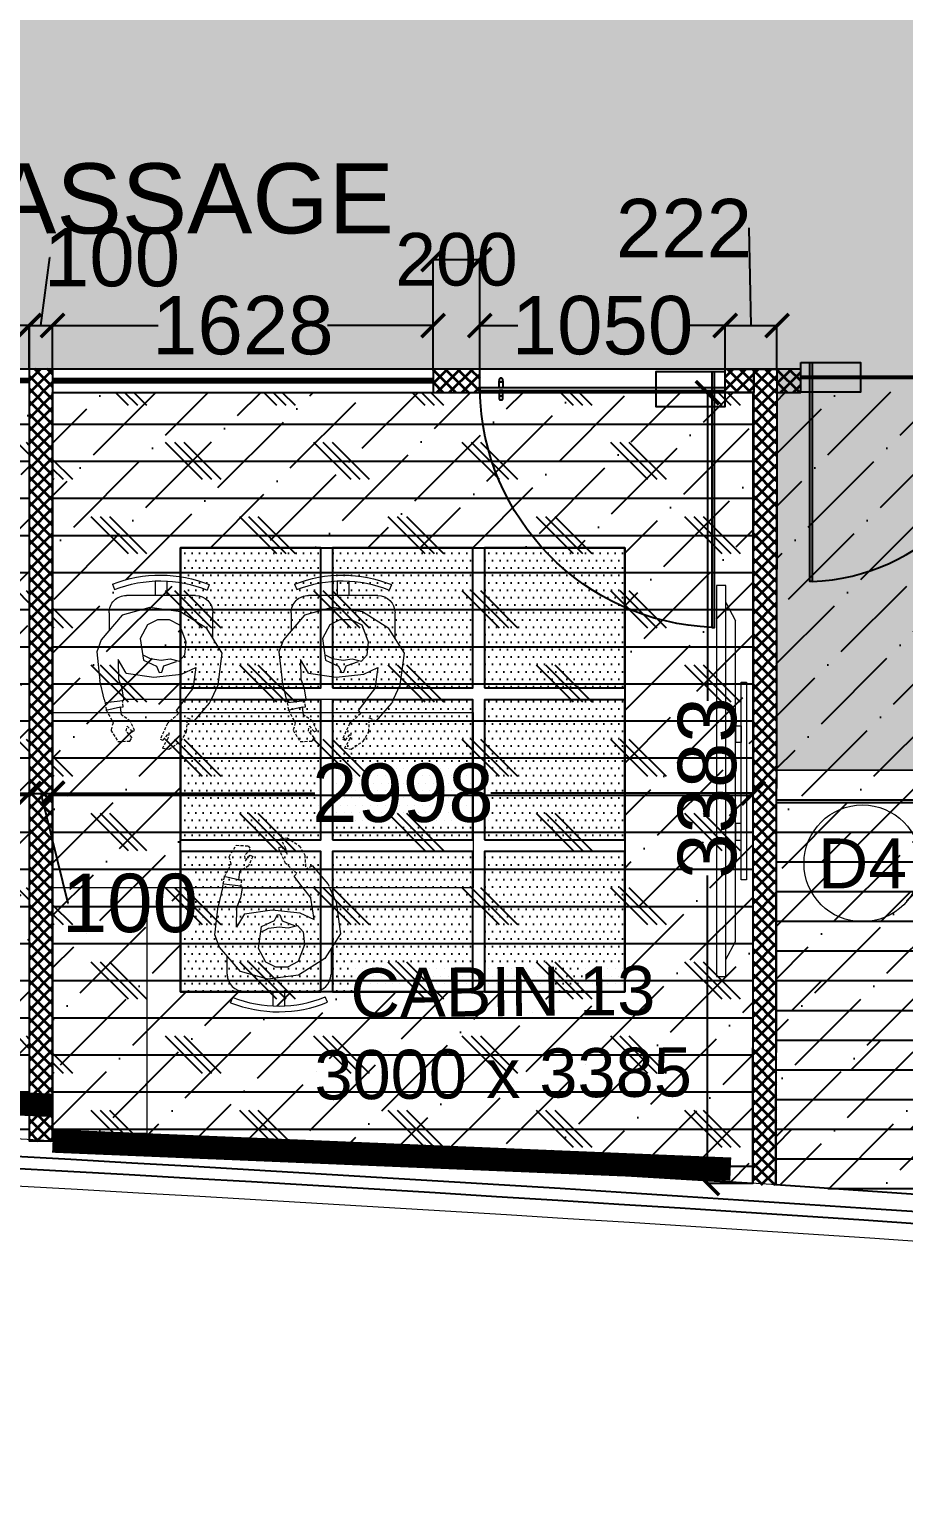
# Model space of a CAD drawing. Header units: millimetres. Extents: x 263321 to 4958806, y 33647 to 987811.
# Drawn here: x 2391553 to 2395294, y 454383 to 460652 of the extents above; entities that cross this region are included whole.
import ezdxf

# ---------------------------------------------------------------- set-up
doc = ezdxf.new("R2010")
doc.units = ezdxf.units.MM
doc.header["$PDMODE"] = 3
doc.linetypes.add('( Hidden )', pattern=[0.375, 0.25, -0.125])
for name, color, linetype, lineweight in [('A-DOOR-FULL', 40, 'Continuous', 18), ('A-FURN-HUMAN', 252, 'Continuous', 9), ('A-FURN-MODULAR', 6, 'Continuous', 18), ('A-FURN-MODULAR-CHAIR', 5, 'Continuous', 5), ('A-FURN-MODULAR-TABLETOP', 250, 'Continuous', 13), ('A-GLASS PARTITION', 5, 'Continuous', 18), ('A-GYPSUM PARTITION', 250, 'Continuous', 35), ('A-PLAN-THIN', 251, 'Continuous', 15), ('TOA- AV', 7, 'Continuous', 9)]:
    doc.layers.add(name, color=color, linetype=linetype, lineweight=lineweight)
for name, color, linetype in [('A-PLAN -GLASS FRAME', 4, 'Continuous'), ('CEILING TOA', 7, 'Continuous'), ('DOOR', 5, 'Continuous'), ('FIN WALL GRAPHIC', 10, 'Continuous'), ('FLOORING TOA', 7, 'Continuous'), ('PARTITION DIM.', 250, 'Continuous'), ('PARTITION GYPSUM', 250, 'Continuous'), ('TEXT', 250, 'Continuous')]:
    doc.layers.add(name, color=color, linetype=linetype)
doc.layers.add('DOOR INDICATION', color=7, linetype='Continuous', lineweight=0, true_color=0xd10069)
doc.styles.add('2MM', font='arial.ttf')
doc.styles.add('ARIAL', font='arial.ttf')
doc.styles.get("Standard").update_dxf_attribs({"font": 'arial.ttf'})
doc.styles.add('TEXT @ 150', font='arial.ttf', dxfattribs={"height": 225})
doc.dimstyles.new('DIM @ 150', dxfattribs={"dimtxt": 225, "dimasz": 100, "dimexe": 1, "dimexo": 0, "dimgap": 0.5, "dimtad": 0, "dimdec": 0, "dimzin": 0, "dimdsep": 46, "dimtxsty": 'TEXT @ 150', "dimblk": 'ARCHTICK', "dimcen": -2, "dimclrd": 8, "dimclre": 8, "dimclrt": 7, "dimadec": 0, "dimazin": 0, "dimtfac": 1, "dimtdec": 0, "dimtofl": 0, "dimtmove": 0, "dimatfit": 3, "dimldrblk": 'OPEN90', "dimfxl": 1, "dimtolj": 1, "dimtzin": 0, "dimlwd": -1, "dimlwe": -1, "dimarcsym": 0})
pattern_1 = [(45, (13069.08, -8478.74), (84.189901, 308.696304), [396.875, -79.375, 0, -79.375])]
pattern_2 = [(45, (13069.08, -8478.743), (-26.94076836, 26.94076836), []), (135, (13069.08, -8478.743), (-26.94076836, -26.94076836), [])]

# ---------------------------------------------------------------- blocks, each defined once
blk = doc.blocks.new('Human Figure')
at = {"layer": 'A-FURN-HUMAN', "lineweight": 5}
for p, q in [((4616.22, 5779.49), (4621.49, 5780.21, 0)), ((4616.22, 5779.49), (4621.49, 5780.21, 0)), ((4621.49, 5780.21, 0), (4626.18, 5778.89, 0)), ((4621.49, 5780.21, 0), (4626.18, 5778.89, 0)), ((4611.71, 5776.63, 0), (4616.22, 5779.49)), ((4611.71, 5776.63, 0), (4616.22, 5779.49)), ((4626.18, 5778.89, 0), (4629.77, 5774.69, 0)), ((4626.18, 5778.89, 0), (4629.77, 5774.69, 0)), ((4609.08, 5772.43, 0), (4611.71, 5776.63, 0)), ((4609.08, 5772.43, 0), (4611.71, 5776.63, 0)), ((4629.77, 5774.69, 0), (4630.56, 5772.63, 0)), ((4629.77, 5774.69, 0), (4630.56, 5772.63, 0)), ((4630.56, 5772.63, 0), (4630.01, 5767.72, 0)), ((4630.56, 5772.63, 0), (4630.01, 5767.72, 0)), ((4609.78, 5766.99, 0), (4609.08, 5772.43, 0)), ((4609.78, 5766.99, 0), (4609.08, 5772.43, 0)), ((4626.86, 5771.32, 0), (4626.81, 5767.94)), ((4626.86, 5771.32, 0), (4626.81, 5767.94)), ((4616.02, 5768.83), (4613.59, 5769.99, 0)), ((4613.59, 5769.99, 0), (4614.12, 5766.32, 0)), ((4616.02, 5768.83), (4613.59, 5769.99, 0)), ((4613.59, 5769.99, 0), (4614.12, 5766.32, 0)), ((4620.77, 5768.32, 0), (4616.02, 5768.83)), ((4620.77, 5768.32, 0), (4616.02, 5768.83)), ((4625.5, 5769.01, 0), (4620.77, 5768.32, 0)), ((4625.5, 5769.01, 0), (4620.77, 5768.32, 0)), ((4626.81, 5767.94), (4626.19, 5766.32, 0)), ((4626.81, 5767.94), (4626.19, 5766.32, 0)), ((4629.26, 5764.54), (4630.01, 5767.72, 0)), ((4629.26, 5764.54), (4630.01, 5767.72, 0)), ((4610.91, 5764.54), (4609.78, 5766.99, 0)), ((4610.91, 5764.54), (4609.78, 5766.99, 0)), ((4615.48, 5764.54), (4614.12, 5766.32, 0)), ((4615.48, 5764.54), (4614.12, 5766.32, 0)), ((4625.89, 5764.54), (4626.19, 5766.32, 0)), ((4625.89, 5764.54), (4626.19, 5766.32, 0)), ((4613.88, 5760.76, 0), (4611.23, 5763.85, 0)), ((4613.88, 5760.76, 0), (4611.23, 5763.85, 0)), ((4615.48, 5764.54), (4616.97, 5762.59)), ((4615.48, 5764.54), (4616.97, 5762.59)), ((4626.5, 5763.17, 0), (4626.01, 5763.22, 0)), ((4626.5, 5763.17, 0), (4626.01, 5763.22, 0)), ((4626.32, 5761.85, 0), (4626.5, 5763.17, 0)), ((4626.32, 5761.85, 0), (4626.5, 5763.17, 0))]:
    blk.add_line(p, q, dxfattribs=at)
at = {"layer": 'A-FURN-HUMAN', "linetype": '( Hidden )', "lineweight": 5, "ltscale": 2}
for p, q in [((4611.23, 5763.85, 0), (4610.91, 5764.54, 0)), ((4611.23, 5763.85, 0), (4610.91, 5764.54, 0)), ((4616.97, 5762.59), (4616.53, 5762.09)), ((4616.97, 5762.59), (4616.53, 5762.09)), ((4626.01, 5763.22, 0), (4626.14, 5764.36, 0)), ((4626.01, 5763.22, 0), (4626.14, 5764.36, 0)), ((4628.92, 5762.69, 0), (4627.75, 5760.5, 0)), ((4628.92, 5762.69, 0), (4627.75, 5760.5, 0)), ((4629.12, 5763.93, 0), (4628.92, 5762.69, 0)), ((4629.12, 5763.93, 0), (4628.92, 5762.69, 0)), ((4629.26, 5764.54, 0), (4629.12, 5763.93, 0)), ((4629.26, 5764.54, 0), (4629.12, 5763.93, 0)), ((4615.02, 5761.34, 0), (4613.88, 5760.76, 0)), ((4615.02, 5761.34, 0), (4613.88, 5760.76, 0)), ((4615.16, 5758.98, 0), (4615.02, 5761.34, 0)), ((4615.16, 5758.98, 0), (4615.02, 5761.34, 0)), ((4616.53, 5762.09), (4618.44, 5760.37, 0)), ((4616.53, 5762.09), (4618.44, 5760.37, 0)), ((4618.44, 5760.37, 0), (4619.69, 5757.7, 0)), ((4618.44, 5760.37, 0), (4619.69, 5757.7, 0)), ((4624.06, 5759.18, 0), (4624.81, 5760.79, 0)), ((4624.06, 5759.18, 0), (4624.81, 5760.79, 0)), ((4624.81, 5760.79, 0), (4626.32, 5761.85, 0)), ((4624.81, 5760.79, 0), (4626.32, 5761.85, 0)), ((4627.75, 5760.5, 0), (4628.12, 5759.23, 0)), ((4627.75, 5760.5, 0), (4628.12, 5759.23, 0)), ((4616.12, 5757.36), (4615.16, 5758.98, 0)), ((4616.12, 5757.36), (4615.16, 5758.98, 0)), ((4619.17, 5757.51, 0), (4618.16, 5758.8, 0)), ((4618.16, 5758.8, 0), (4618.39, 5757.81, 0)), ((4619.17, 5757.51, 0), (4618.16, 5758.8, 0)), ((4618.16, 5758.8, 0), (4618.39, 5757.81, 0)), ((4618.39, 5757.81, 0), (4619.31, 5756.18, 0)), ((4618.39, 5757.81, 0), (4619.31, 5756.18, 0)), ((4619.69, 5757.7, 0), (4619.17, 5757.51, 0)), ((4619.69, 5757.7, 0), (4619.17, 5757.51, 0)), ((4624.51, 5758.96, 0), (4624.06, 5759.18, 0)), ((4624.51, 5758.96, 0), (4624.06, 5759.18, 0)), ((4624.5, 5757.93, 0), (4625.51, 5759.11, 0)), ((4624.5, 5757.93, 0), (4625.51, 5759.11, 0)), ((4624.87, 5757.37, 0), (4624.5, 5757.93, 0)), ((4624.87, 5757.37, 0), (4624.5, 5757.93, 0)), ((4625.32, 5759.95, 0), (4624.51, 5758.96, 0)), ((4625.32, 5759.95, 0), (4624.51, 5758.96, 0)), ((4625.51, 5759.11, 0), (4625.32, 5759.95, 0)), ((4625.51, 5759.11, 0), (4625.32, 5759.95, 0)), ((4628.12, 5759.23, 0), (4626.89, 5757.28, 0)), ((4628.12, 5759.23, 0), (4626.89, 5757.28, 0)), ((4618.19, 5756, 0), (4616.12, 5757.36)), ((4618.19, 5756, 0), (4616.12, 5757.36)), ((4619.31, 5756.18, 0), (4618.19, 5756, 0)), ((4619.31, 5756.18, 0), (4618.19, 5756, 0)), ((4626.89, 5757.28, 0), (4624.87, 5757.37, 0)), ((4626.89, 5757.28, 0), (4624.87, 5757.37, 0))]:
    blk.add_line(p, q, dxfattribs=at)
at = {"layer": 'A-FURN-HUMAN', "linetype": '( Hidden )', "lineweight": 5, "ltscale": 3}
for p, q in [((4625.9, 5764.39, 0), (4625.89, 5764.57, 0)), ((4625.9, 5764.39, 0), (4625.89, 5764.57, 0)), ((4626.14, 5764.36, 0), (4625.9, 5764.39, 0)), ((4626.14, 5764.36, 0), (4625.9, 5764.39, 0))]:
    blk.add_line(p, q, dxfattribs=at)
at = {"layer": 'A-FURN-HUMAN', "lineweight": 5, "elevation": 0}
for points in [[(4622.54, 5772.08), (4621.4, 5771.49), (4619.55, 5771.23), (4618.01, 5771.43), (4616.44, 5771.03), (4615.47, 5772.11), (4615.23, 5774.3), (4616.32, 5777.18), (4618.11, 5778.11), (4620.14, 5778.11), (4621.85, 5777.26), (4623.09, 5774.92), (4622.55, 5771.19), (4620.35, 5770.17), (4619.86, 5769.12), (4619.43, 5769.17), (4619.04, 5770.23), (4616.9, 5771)], [(4622.54, 5772.08), (4621.4, 5771.49), (4619.55, 5771.23), (4618.01, 5771.43), (4616.44, 5771.03), (4615.47, 5772.11), (4615.23, 5774.3), (4616.32, 5777.18), (4618.11, 5778.11), (4620.14, 5778.11), (4621.85, 5777.26), (4623.09, 5774.92), (4622.55, 5771.19), (4620.35, 5770.17), (4619.86, 5769.12), (4619.43, 5769.17), (4619.04, 5770.23), (4616.9, 5771)], [(4625.5, 5769.01), (4626.86, 5771.32)], [(4625.5, 5769.01), (4626.86, 5771.32)], [(4626.09, 5764.27), (4629.04, 5763.91)], [(4626.09, 5764.27), (4629.04, 5763.91)], [(4626.5, 5763.17), (4629.02, 5762.63)], [(4626.5, 5763.17), (4629.02, 5762.63)]]:
    blk.add_lwpolyline(points, dxfattribs=at)
at = {"layer": 'A-FURN-MODULAR-CHAIR', "color": 18, "lineweight": 15, "true_color": 0x000000}
for p, q in [((4613.64, 5782.3, 0), (4625.48, 5782.3, 0)), ((4610.68, 5774.98, 0), (4610.68, 5779.34, 0)), ((4628.44, 5779.34, 0), (4628.44, 5776.24, 0))]:
    blk.add_line(p, q, dxfattribs=at)
at = {"layer": 'A-FURN-MODULAR-CHAIR', "lineweight": 15}
for p, q in [((4613.64, 5782.3, 0), (4625.48, 5782.3, 0)), ((4610.68, 5774.98, 0), (4610.68, 5779.34, 0)), ((4628.44, 5779.34, 0), (4628.44, 5776.24, 0))]:
    blk.add_line(p, q, dxfattribs=at)
at = {"layer": 'A-FURN-MODULAR-CHAIR', "color": 18, "lineweight": 15, "true_color": 0x000000, "elevation": 0}
for points in [[(4611.29, 5784.13), (4611.67, 5783.22)], [(4618.58, 5784.79), (4618.58, 5782.3)], [(4620.56, 5784.79), (4620.56, 5782.3)], [(4627.86, 5784.22), (4627.49, 5783.3)]]:
    blk.add_lwpolyline(points, dxfattribs=at)
at = {"layer": 'A-FURN-MODULAR-CHAIR', "lineweight": 15, "elevation": 0}
for points in [[(4611.29, 5784.13), (4611.67, 5783.22)], [(4618.58, 5784.79), (4618.58, 5782.3)], [(4620.56, 5784.79), (4620.56, 5782.3)], [(4627.86, 5784.22), (4627.49, 5783.3)]]:
    blk.add_lwpolyline(points, dxfattribs=at)
at = {"layer": 'A-FURN-MODULAR-CHAIR', "color": 18, "lineweight": 15, "true_color": 0x000000, "elevation": 0}
blk.add_lwpolyline([(4625.89, 5764.57, -0.034638), (4625.48, 5764.54), (4615.48, 5764.54)], format="xyb", dxfattribs=at)
at = {"layer": 'A-FURN-MODULAR-CHAIR', "lineweight": 15, "elevation": 0}
blk.add_lwpolyline([(4625.89, 5764.57, -0.034638), (4625.48, 5764.54), (4615.48, 5764.54)], format="xyb", dxfattribs=at)
at = {"layer": 'A-FURN-MODULAR-CHAIR', "color": 18, "lineweight": 15, "true_color": 0x000000}
for centre, radius, start, end in [((4619.68, 5763.49, 0), 22.29, 68.458, 112.0994), ((4619.68, 5763.49, 0), 21.3, 68.4839, 112.0994), ((4613.64, 5779.34, 0), 2.96, 90.0001, 180.0001), ((4625.48, 5779.34, 0), 2.96, 0.0001, 90.0001)]:
    blk.add_arc(centre, radius, start, end, dxfattribs=at)
at = {"layer": 'A-FURN-MODULAR-CHAIR', "lineweight": 15}
for centre, radius, start, end in [((4619.68, 5763.49, 0), 22.29, 68.458, 112.0994), ((4619.68, 5763.49, 0), 21.3, 68.4839, 112.0994), ((4613.64, 5779.34, 0), 2.96, 90.0001, 180.0001), ((4625.48, 5779.34, 0), 2.96, 0.0001, 90.0001)]:
    blk.add_arc(centre, radius, start, end, dxfattribs=at)
blk = doc.blocks.new('ychgc')
at = {"layer": 'A-FURN-MODULAR-TABLETOP', "lineweight": 20}
blk.add_lwpolyline([(549950.7, 23375.4), (549950.7, 25175.4), (549200.7, 25175.4), (549200.7, 23375.4)], close=True, dxfattribs=at)
at = {"layer": 'A-FURN-MODULAR-TABLETOP', "color": 161, "linetype": 'ByBlock', "yscale": 25.00000000000001}
for p, xscale, zscale, rotation in [((693272.4, -90759, 0), 25.00000000000001, 25.00000000000001, 90.00728931026863), ((405822.5, -91264.6, 0), -25.00000000000001, 25, 269.9927106897313), ((693272.4, -91538.4, 0), 25.00000000000001, 25.00000000000001, 90.00728931026863)]:
    blk.add_blockref('Human Figure', p, dxfattribs=dict(at, xscale=xscale, zscale=zscale, rotation=rotation))
blk = doc.blocks.new('_ArchTick')
at = {"color": 0, "linetype": 'ByBlock', "const_width": 0.15}
blk.add_lwpolyline([(-0.5, -0.5), (0.5, 0.5)], dxfattribs=at)
blk = doc.blocks.new('*D439')
at = {"layer": 'Defpoints', "color": 0, "transparency": 16777216}
for p in [(2388753.5, 457344.9), (2391552.3, 457389.9, 0), (2391552.3, 457383.1)]:
    blk.add_point(p, dxfattribs=at)
at = {"layer": 'PARTITION DIM.', "color": 8, "transparency": 16777216}
for p, q in [((2388753.5, 457344.9), (2388753.5, 457384.1)), ((2388753.5, 457383.1), (2389776.7, 457383.1)), ((2391552.3, 457383.1), (2390529.1, 457383.1)), ((2391552.3, 457389.9), (2391552.3, 457382.1))]:
    blk.add_line(p, q, dxfattribs=at)
at = {"layer": 'PARTITION DIM.', "color": 8, "transparency": 16777216, "xscale": 100, "yscale": 100, "zscale": 100, "rotation": 180}
blk.add_blockref('_ArchTick', (2388753.5, 457383.1), dxfattribs=at)
at = {"layer": 'PARTITION DIM.', "color": 8, "transparency": 16777216, "xscale": 100, "yscale": 100, "zscale": 100}
blk.add_blockref('_ArchTick', (2391552.3, 457383.1), dxfattribs=at)
at = {"layer": 'PARTITION DIM.', "color": 7, "transparency": 16777216, "insert": (2390152.9, 457383.1), "char_height": 250, "attachment_point": 5}
blk.add_mtext('\\A1;2799', dxfattribs=at)
blk = doc.blocks.new('_Open90')
at = {"color": 0, "linetype": 'ByBlock'}
for p, q in [((0, 0), (-1, 0)), ((-0.5, 0.5), (0, 0)), ((0, 0), (-0.5, -0.5))]:
    blk.add_line(p, q, dxfattribs=at)
blk = doc.blocks.new('*D440')
at = {"layer": 'Defpoints', "color": 0, "transparency": 16777216}
for p in [(2391552.3, 457389.9, 0), (2391652.3, 457383.1), (2391652.3, 457342.8)]:
    blk.add_point(p, dxfattribs=at)
at = {"layer": 'PARTITION DIM.', "color": 8, "transparency": 16777216}
for p, q in [((2391552.3, 457389.9), (2391552.3, 457382.1)), ((2391552.3, 457383.1), (2391652.3, 457383.1)), ((2391602.3, 457383.1), (2391717.7, 456913)), ((2391652.3, 457342.8), (2391652.3, 457384.1)), ((2391717.7, 456913), (2391718.7, 456913))]:
    blk.add_line(p, q, dxfattribs=at)
at = {"layer": 'PARTITION DIM.', "color": 8, "transparency": 16777216, "xscale": 100, "yscale": 100, "zscale": 100, "rotation": 180}
blk.add_blockref('_ArchTick', (2391552.3, 457383.1), dxfattribs=at)
at = {"layer": 'PARTITION DIM.', "color": 8, "transparency": 16777216, "xscale": 100, "yscale": 100, "zscale": 100}
blk.add_blockref('_ArchTick', (2391652.3, 457383.1), dxfattribs=at)
at = {"layer": 'PARTITION DIM.', "color": 7, "transparency": 16777216, "insert": (2391983.2, 456913), "char_height": 250, "attachment_point": 5}
blk.add_mtext('\\A1;100', dxfattribs=at)
blk = doc.blocks.new('*D441')
at = {"layer": 'Defpoints', "color": 0, "transparency": 16777216}
for p in [(2391652.3, 457342.8), (2394650.1, 457384.4), (2394650.1, 457377.8)]:
    blk.add_point(p, dxfattribs=at)
at = {"layer": 'PARTITION DIM.', "color": 8, "transparency": 16777216}
for p, q in [((2391652.3, 457342.8), (2391652.3, 457385.4)), ((2391652.3, 457384.4), (2392775, 457384.4)), ((2394650.1, 457384.4), (2393527.4, 457384.4)), ((2394650.1, 457377.8), (2394650.1, 457385.4))]:
    blk.add_line(p, q, dxfattribs=at)
at = {"layer": 'PARTITION DIM.', "color": 8, "transparency": 16777216, "xscale": 100, "yscale": 100, "zscale": 100, "rotation": 180}
blk.add_blockref('_ArchTick', (2391652.3, 457384.4), dxfattribs=at)
at = {"layer": 'PARTITION DIM.', "color": 8, "transparency": 16777216, "xscale": 100, "yscale": 100, "zscale": 100}
blk.add_blockref('_ArchTick', (2394650.1, 457384.4), dxfattribs=at)
at = {"layer": 'PARTITION DIM.', "color": 7, "transparency": 16777216, "insert": (2393151.2, 457384.4), "char_height": 250, "attachment_point": 5}
blk.add_mtext('\\A1;2998', dxfattribs=at)
blk = doc.blocks.new('*D450')
at = {"layer": 'Defpoints', "color": 0, "transparency": 16777216}
for p in [(2394652.3, 459097.4), (2394454.1, 455714.9), (2394648, 455714.9)]:
    blk.add_point(p, dxfattribs=at)
at = {"layer": 'PARTITION DIM.', "color": 8, "transparency": 16777216}
for p, q in [((2394652.3, 459097.4), (2394453.1, 459097.4)), ((2394454.1, 459097.4), (2394454.1, 457779.9)), ((2394454.1, 455714.9), (2394454.1, 457032.4)), ((2394648, 455714.9), (2394453.1, 455714.9))]:
    blk.add_line(p, q, dxfattribs=at)
at = {"layer": 'PARTITION DIM.', "color": 8, "transparency": 16777216, "xscale": 100, "yscale": 100, "zscale": 100}
for p, rotation in [((2394454.1, 459097.4), 90), ((2394454.1, 455714.9), 270)]:
    blk.add_blockref('_ArchTick', p, dxfattribs=dict(at, rotation=rotation))
at = {"layer": 'PARTITION DIM.', "color": 7, "transparency": 16777216, "insert": (2394454.1, 457406.1), "char_height": 250, "attachment_point": 5, "rotation": 90}
blk.add_mtext('\\A1;3383', dxfattribs=at)
blk = doc.blocks.new('*D457')
at = {"layer": 'Defpoints', "color": 0, "transparency": 16777216}
for p in [(2391553.3, 459384.7), (2390102.2, 459200.3, 0.1), (2391553.3, 459199.7)]:
    blk.add_point(p, dxfattribs=at)
at = {"layer": 'PARTITION DIM.', "color": 8, "transparency": 16777216}
for p, q in [((2390102.2, 459200.3), (2390102.2, 459385.7)), ((2390102.2, 459384.7), (2390489.8, 459384.7)), ((2391553.3, 459384.7), (2391165.6, 459384.7)), ((2391553.3, 459199.7), (2391553.3, 459385.7))]:
    blk.add_line(p, q, dxfattribs=at)
at = {"layer": 'PARTITION DIM.', "color": 8, "transparency": 16777216, "xscale": 100, "yscale": 100, "zscale": 100, "rotation": 180}
blk.add_blockref('_ArchTick', (2390102.2, 459384.7), dxfattribs=at)
at = {"layer": 'PARTITION DIM.', "color": 8, "transparency": 16777216, "xscale": 100, "yscale": 100, "zscale": 100}
blk.add_blockref('_ArchTick', (2391553.3, 459384.7), dxfattribs=at)
at = {"layer": 'PARTITION DIM.', "color": 7, "transparency": 16777216, "insert": (2390827.7, 459384.7), "char_height": 250, "attachment_point": 5}
blk.add_mtext('\\A1;1451', dxfattribs=at)
blk = doc.blocks.new('*D458')
at = {"layer": 'Defpoints', "color": 0, "transparency": 16777216}
for p in [(2391652.3, 459384.7), (2391552.3, 459199.7), (2391652.3, 459198.8)]:
    blk.add_point(p, dxfattribs=at)
at = {"layer": 'PARTITION DIM.', "color": 8, "transparency": 16777216}
for p, q in [((2391602.3, 459384.7), (2391641.1, 459675.7)), ((2391641.1, 459675.7), (2391642.1, 459675.7)), ((2391552.3, 459199.7), (2391552.3, 459385.7)), ((2391552.3, 459384.7), (2391652.3, 459384.7)), ((2391652.3, 459198.8), (2391652.3, 459385.7))]:
    blk.add_line(p, q, dxfattribs=at)
at = {"layer": 'PARTITION DIM.', "color": 8, "transparency": 16777216, "xscale": 100, "yscale": 100, "zscale": 100, "rotation": 180}
blk.add_blockref('_ArchTick', (2391552.3, 459384.7), dxfattribs=at)
at = {"layer": 'PARTITION DIM.', "color": 8, "transparency": 16777216, "xscale": 100, "yscale": 100, "zscale": 100}
blk.add_blockref('_ArchTick', (2391652.3, 459384.7), dxfattribs=at)
at = {"layer": 'PARTITION DIM.', "color": 7, "transparency": 16777216, "insert": (2391906.6, 459675.7), "char_height": 250, "attachment_point": 5}
blk.add_mtext('\\A1;100', dxfattribs=at)
blk = doc.blocks.new('*D459')
at = {"layer": 'Defpoints', "color": 0, "transparency": 16777216}
for p in [(2393280.3, 459384.7), (2391652.3, 459198.8), (2393280.3, 459198.7)]:
    blk.add_point(p, dxfattribs=at)
at = {"layer": 'PARTITION DIM.', "color": 8, "transparency": 16777216}
for p, q in [((2391652.3, 459198.8), (2391652.3, 459385.7)), ((2391652.3, 459384.7), (2392104, 459384.7)), ((2393280.3, 459384.7), (2392828.6, 459384.7)), ((2393280.3, 459198.7), (2393280.3, 459385.7))]:
    blk.add_line(p, q, dxfattribs=at)
at = {"layer": 'PARTITION DIM.', "color": 8, "transparency": 16777216, "xscale": 100, "yscale": 100, "zscale": 100, "rotation": 180}
blk.add_blockref('_ArchTick', (2391652.3, 459384.7), dxfattribs=at)
at = {"layer": 'PARTITION DIM.', "color": 8, "transparency": 16777216, "xscale": 100, "yscale": 100, "zscale": 100}
blk.add_blockref('_ArchTick', (2393280.3, 459384.7), dxfattribs=at)
at = {"layer": 'PARTITION DIM.', "color": 7, "transparency": 16777216, "insert": (2392466.3, 459384.7), "char_height": 250, "attachment_point": 5}
blk.add_mtext('\\A1;1628', dxfattribs=at)
blk = doc.blocks.new('*D460')
at = {"layer": 'Defpoints', "color": 0, "transparency": 16777216}
for p in [(2394530.3, 459384.7), (2393480.3, 459198.7), (2394530.3, 459198.7)]:
    blk.add_point(p, dxfattribs=at)
at = {"layer": 'PARTITION DIM.', "color": 8, "transparency": 16777216}
for p, q in [((2393480.3, 459198.7), (2393480.3, 459385.7)), ((2393480.3, 459384.7), (2393643.7, 459384.7)), ((2394530.3, 459384.7), (2394366.9, 459384.7)), ((2394530.3, 459198.7), (2394530.3, 459385.7))]:
    blk.add_line(p, q, dxfattribs=at)
at = {"layer": 'PARTITION DIM.', "color": 8, "transparency": 16777216, "xscale": 100, "yscale": 100, "zscale": 100, "rotation": 180}
blk.add_blockref('_ArchTick', (2393480.3, 459384.7), dxfattribs=at)
at = {"layer": 'PARTITION DIM.', "color": 8, "transparency": 16777216, "xscale": 100, "yscale": 100, "zscale": 100}
blk.add_blockref('_ArchTick', (2394530.3, 459384.7), dxfattribs=at)
at = {"layer": 'PARTITION DIM.', "color": 7, "transparency": 16777216, "insert": (2394005.3, 459384.7), "char_height": 250, "attachment_point": 5}
blk.add_mtext('\\A1;1050', dxfattribs=at)
blk = doc.blocks.new('*D461')
at = {"layer": 'Defpoints', "color": 0, "transparency": 16777216}
for p in [(2394751.8, 459384.7), (2394530.3, 459198.7), (2394751.8, 459196.8)]:
    blk.add_point(p, dxfattribs=at)
at = {"layer": 'PARTITION DIM.', "color": 8, "transparency": 16777216}
for p, q in [((2394632.5, 459801.6), (2394631.5, 459801.6)), ((2394641, 459384.7), (2394632.5, 459801.6)), ((2394530.3, 459198.7), (2394530.3, 459385.7)), ((2394530.3, 459384.7), (2394751.8, 459384.7)), ((2394751.8, 459196.8), (2394751.8, 459385.7))]:
    blk.add_line(p, q, dxfattribs=at)
at = {"layer": 'PARTITION DIM.', "color": 8, "transparency": 16777216, "xscale": 100, "yscale": 100, "zscale": 100, "rotation": 180}
blk.add_blockref('_ArchTick', (2394530.3, 459384.7), dxfattribs=at)
at = {"layer": 'PARTITION DIM.', "color": 8, "transparency": 16777216, "xscale": 100, "yscale": 100, "zscale": 100}
blk.add_blockref('_ArchTick', (2394751.8, 459384.7), dxfattribs=at)
at = {"layer": 'PARTITION DIM.', "color": 7, "transparency": 16777216, "insert": (2394353.9, 459801.6), "char_height": 250, "attachment_point": 5}
blk.add_mtext('\\A1;222', dxfattribs=at)
blk = doc.blocks.new('door-3f-01')
at = {"layer": 'A-GLASS PARTITION', "color": 5}
blk.add_line((-36, 0), (-36, 4), dxfattribs=at)
at = {"layer": 'DOOR', "elevation": 0}
blk.add_lwpolyline([(-1.95, 37.5), (-1.55, 37.5), (-1.55, 0), (-1.95, 0)], close=True, dxfattribs=at)
at = {"layer": 'DOOR', "color": 252, "true_color": 0x939598}
blk.add_lwpolyline([(0, 0), (-10.2, 0), (-10.2, 5.08), (0, 5.08), (0, 0)], dxfattribs=at)
at = {"layer": 'DOOR'}
blk.add_lwpolyline([(-36, 2.34), (-36, 2.74), (0, 2.74), (0, 2.34)], close=True, dxfattribs=at)
for points in [[(-32.64, 3.74), (-32.64, 2.74), (-33.14, 2.74), (-33.14, 3.74)], [(-32.64, 1.34), (-32.64, 2.34), (-33.14, 2.34), (-33.14, 1.34)]]:
    blk.add_lwpolyline(points, dxfattribs=at)
for centre in [(-32.89, 3.86), (-32.89, 1.22)]:
    blk.add_circle(centre, 0.278, dxfattribs=at)
at = {"layer": 'DOOR', "color": 252, "true_color": 0x939598}
blk.add_arc((-0.52, 2.04, 0), 35.48, 92.2973, 178.8766, dxfattribs=at)
blk = doc.blocks.new('D1 DOOR')
at = {"layer": 'DOOR INDICATION'}
blk.add_circle((0, 0), 293.3, dxfattribs=at)
at = {"layer": 'DOOR INDICATION', "insert": (0, 0, 0), "char_height": 250, "width": 432.923, "attachment_point": 5, "style": '2MM'}
blk.add_mtext('D4', dxfattribs=at)
blk = doc.blocks.new('*D725')
at = {"layer": 'Defpoints', "color": 0, "transparency": 16777216}
for p in [(2393480.3, 459666.8), (2393280.3, 459198.7), (2393480.3, 459187.1, 0)]:
    blk.add_point(p, dxfattribs=at)
at = {"layer": 'PARTITION DIM.', "color": 8, "transparency": 16777216}
for p, q in [((2393280.3, 459198.7), (2393280.3, 459667.8)), ((2393280.3, 459666.8), (2393480.3, 459666.8)), ((2393480.3, 459187.1), (2393480.3, 459667.8))]:
    blk.add_line(p, q, dxfattribs=at)
at = {"layer": 'PARTITION DIM.', "color": 8, "transparency": 16777216, "xscale": 100, "yscale": 100, "zscale": 100, "rotation": 180}
blk.add_blockref('_ArchTick', (2393280.3, 459666.8), dxfattribs=at)
at = {"layer": 'PARTITION DIM.', "color": 8, "transparency": 16777216, "xscale": 100, "yscale": 100, "zscale": 100}
blk.add_blockref('_ArchTick', (2393480.3, 459666.8), dxfattribs=at)
at = {"layer": 'PARTITION DIM.', "color": 7, "transparency": 16777216, "insert": (2393380.3, 459666.8), "char_height": 225, "attachment_point": 5, "style": 'TEXT @ 150'}
blk.add_mtext('\\A1;200', dxfattribs=at)
blk = doc.blocks.new('A$C60412B90')
at = {"layer": 'TOA- AV', "color": 30, "true_color": 0xf8991e}
blk.add_line((256.5, 111), (986.5, 111), dxfattribs=at)
at = {"layer": 'TOA- AV', "color": 6}
for p, q in [((-100, 55.5), (1343, 55.5)), ((-37.2, 55.5), (29.9, 91)), ((1280.2, 55.5), (1213.1, 91))]:
    blk.add_line(p, q, dxfattribs=at)
at = {"layer": 'TOA- AV', "color": 30, "true_color": 0xf8991e}
for points in [[(986.5, 111), (986.5, 131), (256.5, 131), (256.5, 111)], [(403.4, 91), (464.2, 91)], [(825.1, 91), (764.2, 91)]]:
    blk.add_lwpolyline(points, dxfattribs=at)
for points in [[(403.4, 111), (464.2, 111), (464.2, 91), (403.4, 91)], [(825.1, 111), (764.2, 111), (764.2, 91), (825.1, 91)]]:
    blk.add_lwpolyline(points, close=True, dxfattribs=at)
at = {"layer": 'TOA- AV', "color": 6}
for points in [[(1343, 55.5), (1343, 20), (-100, 20), (-100, 55.5)], [(29.9, 91), (1213.1, 91)]]:
    blk.add_lwpolyline(points, dxfattribs=at)

msp = doc.modelspace()

# ---------------------------------------------------------------- hatches: boundary and pattern name
at = {"layer": 'A-GYPSUM PARTITION', "true_color": 0x636466}
h = msp.add_hatch(dxfattribs=at)
h.set_pattern_fill('ANSI37', color=251, scale=12)
h.set_pattern_definition(pattern_2)
h.paths.add_polyline_path([(2391553.3, 459199.7), (2391652.3, 459199.7), (2391652.3, 455896.1), (2391553.3, 455896.1)])
h = msp.add_hatch(dxfattribs=at)
h.set_pattern_fill('ANSI37', color=251, scale=12)
h.set_pattern_definition([(45, (61047.502, -7663.255), (-26.94076836, 26.94076836), []), (135, (61047.502, -7663.255), (-26.94076836, -26.94076836), [])])
h.paths.add_polyline_path([(2393480.3, 459198.7), (2393280.3, 459198.7), (2393280.3, 459098.7), (2393480.3, 459098.7)])
h = msp.add_hatch(dxfattribs=at)
h.set_pattern_fill('ANSI37', color=251, scale=12)
h.set_pattern_definition(pattern_2)
h.paths.add_polyline_path([(2394530.3, 459198.8), (2394652.3, 459198.8), (2394652.3, 459098.8), (2394530.3, 459098.8)])
h.paths.add_polyline_path([(2394652.3, 459198.7), (2394749.7, 459198.7), (2394749.7, 455708.4), (2394652.3, 455708.4)])
h = msp.add_hatch(dxfattribs=at)
h.set_pattern_fill('ANSI37', color=251, scale=12)
h.set_pattern_definition([(45, (62519.04, -7663.255), (-26.94076836, 26.94076836), []), (135, (62519.04, -7663.255), (-26.94076836, -26.94076836), [])])
h.paths.add_polyline_path([(2394853.6, 459198.7), (2394751.8, 459198.7), (2394751.8, 459098.7), (2394853.6, 459098.7)])
at = {"layer": 'CEILING TOA', "true_color": 0x939598}
h = msp.add_hatch(dxfattribs=at)
h.set_pattern_fill('ANSI36', color=252, scale=50)
h.set_pattern_definition(pattern_1)
h.paths.add_polyline_path([(2385751.7, 459100.3), (2388653.5, 459100.3), (2388653.5, 456048.8), (2385751.6, 456169.2)])
h.paths.add_polyline_path([(2386252.6, 458575.6), (2388152.6, 458575.6), (2388152.6, 456675.6), (2386252.5, 456675.6)], flags=16)
h.paths.add_polyline_path([(2389203.5, 456675.3), (2391102.3, 456675.3), (2391102.3, 458575.3), (2389203.5, 458575.3)], flags=16)
h.paths.add_polyline_path([(2388753.5, 456048.8), (2391552.3, 455901.6), (2391552.3, 459099.7), (2388753.5, 459099.7)])
h.paths.add_polyline_path([(2392200.2, 458434.2), (2394100.2, 458434.2), (2394100.2, 456534.2), (2392200.2, 456534.2)], flags=16)
h.paths.add_polyline_path([(2391652.3, 459098.8), (2394648, 459098.8), (2394648, 455714.9), (2391652.3, 455896.1)])
h = msp.add_hatch(dxfattribs=at)
h.set_pattern_fill('ANSI36', color=252, scale=50)
h.set_pattern_definition(pattern_1)
h.paths.add_polyline_path([(2394747.5, 455708.4), (2396741.3, 455578.5), (2396751.6, 457383.1), (2395749.6, 457383.1), (2395751.6, 459106.1), (2394749.7, 459096.3)])
h = msp.add_hatch(dxfattribs=at)
h.set_pattern_fill('DOTS', color=252, scale=20)
h.set_pattern_definition([(0, (9523.006, 69823.42), (15.875, 31.75), [0, -31.75])])
h.paths.add_polyline_path([(2393500.2, 456534.2), (2394100.2, 456534.2), (2394100.2, 457134.2), (2393500.2, 457134.2)])
h.paths.add_polyline_path([(2393500.2, 457184.2), (2394100.2, 457184.2), (2394100.2, 457784.2), (2393500.2, 457784.2)])
h.paths.add_polyline_path([(2393500.2, 457834.2), (2394100.2, 457834.2), (2394100.2, 458434.2), (2393500.2, 458434.2)])
h.paths.add_polyline_path([(2392200.2, 456534.2), (2392800.2, 456534.2), (2392800.2, 457134.2), (2392200.2, 457134.2)])
h.paths.add_polyline_path([(2392850.2, 456534.2), (2393450.2, 456534.2), (2393450.2, 457134.2), (2392850.2, 457134.2)])
h.paths.add_polyline_path([(2392200.2, 457184.2), (2392800.2, 457184.2), (2392800.2, 457784.2), (2392200.2, 457784.2)])
h.paths.add_polyline_path([(2392850.2, 457184.2), (2393450.2, 457184.2), (2393450.2, 457784.2), (2392850.2, 457784.2)])
h.paths.add_polyline_path([(2392200.2, 457834.2), (2392800.2, 457834.2), (2392800.2, 458434.2), (2392200.2, 458434.2)])
h.paths.add_polyline_path([(2392850.2, 457834.2), (2393450.2, 457834.2), (2393450.2, 458434.2), (2392850.2, 458434.2)])
at = {"layer": 'FLOORING TOA', "true_color": 0xc7c8ca}
h = msp.add_hatch(dxfattribs=at)
h.set_pattern_fill('EARTH', color=9, scale=120)
edge = h.paths.add_edge_path()
edge.add_line((2399150.3, 470683.1), (2406751.6, 470683.1))
edge.add_line((2406751.6, 470683.1), (2406751.6, 489283.1))
edge.add_line((2406751.6, 489283.1), (2406777, 491421.9))
edge.add_line((2406777, 491421.9), (2410711.6, 491383.1))
edge.add_line((2410711.6, 491383.1), (2410711.6, 490662.8))
edge.add_line((2410711.6, 490662.8), (2412251.6, 490662.8))
edge.add_line((2412251.6, 490662.8), (2412251.6, 491383.1))
edge.add_line((2412251.6, 491383.1), (2413501.6, 491383.1))
edge.add_line((2413501.6, 491383.1), (2413501.6, 490641.9))
edge.add_line((2413501.6, 490641.9), (2414541.6, 490641.9))
edge.add_line((2414541.6, 490641.9), (2414541.6, 491383.1))
edge.add_line((2414541.6, 491383.1), (2419059.8, 491383.1))
edge.add_line((2419059.8, 491383.1), (2419290.9, 492883.1))
edge.add_line((2419290.9, 492883.1), (2413191.6, 492883.1))
edge.add_line((2413191.6, 492883.1), (2413191.6, 495458.2))
edge.add_line((2413191.6, 495458.2), (2416206.2, 495458.2))
edge.add_line((2416206.2, 495458.2), (2416206.2, 496558.2))
edge.add_line((2416206.2, 496558.2), (2413191.6, 496558.2))
edge.add_line((2413191.6, 496558.2), (2413191.6, 498963.1))
edge.add_line((2413191.6, 498963.1), (2411651.6, 498963.1))
edge.add_line((2411651.6, 498963.1), (2411651.6, 492883.1))
edge.add_line((2411651.6, 492883.1), (2404451.6, 492883.1))
edge.add_line((2404451.6, 492883.1), (2404452.6, 502283.1))
edge.add_line((2404452.6, 502283.1), (2402951.6, 502283.1))
edge.add_line((2402951.6, 502283.1), (2402951.4, 497183.5))
edge.add_line((2402951.4, 497183.5), (2402951.6, 497133.1))
edge.add_line((2402951.6, 497133.1), (2399951.6, 497133.1))
edge.add_line((2399951.6, 497133.1), (2399951.6, 505326.9))
edge.add_arc((2397396.4, -38564.5), 543897.4, 89.730828, 95.307778)
edge.add_line((2347082.8, 503000.8), (2347082.9, 472483.1))
edge.add_line((2347082.9, 472483.1), (2343851.6, 472483.1))
edge.add_line((2343851.6, 472483.1), (2343851.6, 458383.2))
edge.add_line((2343851.6, 458383.2), (2354252.4, 458383.2))
edge.add_line((2354252.4, 458383.2), (2354252.7, 455753.4))
edge.add_arc((2374151.3, 141679.3), 314703.8, 88.069715, 93.625218, ccw=False)
edge.add_line((2384751.6, 456204.5), (2384751.6, 459200.3))
edge.add_line((2384751.6, 459200.3), (2394751.8, 459200.3))
edge.add_line((2394751.8, 459200.3), (2394749.6, 457484.3))
edge.add_line((2394749.6, 457484.3), (2395751.6, 457483.1))
edge.add_line((2395751.6, 457483.1), (2395751.6, 458383.1))
edge.add_line((2395751.6, 458383.1), (2396651.6, 458383.1))
edge.add_line((2396651.6, 458383.1), (2396651.6, 459197.4))
edge.add_line((2396651.6, 459197.4), (2399811.2, 459198))
edge.add_line((2399811.2, 459198), (2399811.2, 460833.1))
edge.add_line((2399811.2, 460833.1), (2398551.6, 460833.1))
edge.add_line((2398551.6, 460833.1), (2398551.6, 466883.1))
edge.add_line((2398551.6, 466883.1), (2403551.7, 466883.1))
edge.add_line((2403551.7, 466883.1), (2403551.7, 465533.1))
edge.add_line((2403551.7, 465533.1), (2407851.7, 465533.1))
edge.add_line((2407851.7, 465533.1), (2407851.7, 460783.1))
edge.add_line((2407851.7, 460783.1), (2409491.6, 460783.1))
edge.add_line((2409491.6, 460783.1), (2409496.3, 466883.1))
edge.add_line((2409496.3, 466883.1), (2415285.8, 466883.1))
edge.add_line((2415285.8, 466883.1), (2415516.9, 468383.1))
edge.add_line((2415516.9, 468383.1), (2399151.6, 468383.1))
edge.add_arc((2399151.6, 468983.1), 600, 180.00022, 269.99765, ccw=False)
edge.add_line((2398551.6, 468983.1), (2398551.6, 470083.1))
edge.add_arc((2399151.6, 470083.1), 600, 90.12503, 179.99987, ccw=False)
edge = h.paths.add_edge_path(flags=16)
edge.add_line((2350804.3, 495933.1), (2349254.3, 495933.1))
edge.add_arc((2349254.3, 495533.1), 400, 90.00028, 179.78887)
edge.add_line((2348854.3, 495534.5), (2348854.3, 492844.4))
edge.add_line((2348854.3, 492844.4), (2350804.3, 492844.4))
edge.add_line((2350804.3, 492844.4), (2350804.3, 495933.1))
h.paths.add_polyline_path([(2380451.6, 495933.1), (2394411.6, 495933.1), (2394411.6, 489283.1), (2388129.7, 489289.9), (2388129.7, 487283.1), (2379984.7, 487283), (2379984.7, 489283.1), (2380551.6, 489283.1)], flags=16)
edge = h.paths.add_edge_path(flags=16)
edge.add_line((2404951.6, 487283.1), (2348951.6, 487283.1))
edge.add_arc((2348951.6, 486983.1), 300, 90, 179.99701)
edge.add_line((2348651.6, 486983.1), (2348650.9, 472483.1))
edge.add_line((2348650.9, 472483.1), (2404951.6, 472483.1))
edge.add_line((2404951.6, 472483.1), (2404951.6, 487283.1))
h.paths.add_polyline_path([(2396751.6, 460833.1), (2396751.6, 464283.1)], flags=16)
at = {"layer": 'FLOORING TOA', "true_color": 0x2776bb}
h = msp.add_hatch(dxfattribs=at)
h.set_pattern_fill('CORK', color=152, scale=50)
h.set_pattern_definition([(0, (90021.14, 24146.98), (0, 158.75), []), (135, (90100.5, 24067.6), (-317.50014, -317.50014), [224.5065, -224.5065]), (135, (90140.2, 24067.6), (-317.50014, -317.50014), [224.5065, -224.5065]), (135, (90179.9, 24067.6), (-317.50014, -317.50014), [224.5065, -224.5065])])
h.paths.add_polyline_path([(2385751.7, 459100.3), (2388653.5, 459100.3), (2388653.5, 456048.8), (2385751.6, 456169.2)])
h.paths.add_polyline_path([(2388753.5, 456048.8), (2391552.3, 455901.6), (2391552.3, 459099.7), (2388753.5, 459099.7)])
h.paths.add_polyline_path([(2391652.3, 459098.8), (2394648, 459098.8), (2394648, 455714.9), (2391652.3, 455896.1)])
at = {"layer": 'FLOORING TOA', "true_color": 0x636466}
h = msp.add_hatch(dxfattribs=at)
h.set_pattern_fill('DOLMIT', color=251, scale=20)
h.set_pattern_definition([(0, (90021.14, 24146.98), (0, 127), []), (45, (90021.14, 24146.98), (-253.999827, 253.999827), [179.60512, -359.210245])])
h.paths.add_polyline_path([(2394749.7, 457356.3), (2396651.6, 457356.3), (2396651.6, 455577.7), (2394747.5, 455708.4)])

# ---------------------------------------------------------------- linework, layer by layer
at = {"elevation": 0}
msp.add_lwpolyline([(2394749.7, 457356.3), (2396651.6, 457356.3), (2396651.6, 455577.7), (2394747.5, 455708.4)], close=True, dxfattribs=at)
at = {"layer": 'A-FURN-MODULAR'}
msp.add_line((2391552.3, 459199.7), (2391652.3, 459199.7), dxfattribs=at)
at = {"layer": 'A-FURN-MODULAR-TABLETOP', "lineweight": 20, "elevation": 0}
msp.add_lwpolyline([(2391652.3, 455929.7), (2392057.6, 455929.7), (2392057.6, 456979.7), (2391652.3, 456979.7)], dxfattribs=at)
at = {"layer": 'A-GLASS PARTITION', "linetype": 'ByBlock', "ltscale": 5}
for p, q in [((2391652.3, 459198.8), (2393480.3, 459198.7)), ((2391652.3, 459098.8), (2393280.3, 459098.7))]:
    msp.add_line(p, q, dxfattribs=at)
at = {"layer": 'A-GLASS PARTITION', "linetype": 'ByBlock', "ltscale": 5, "const_width": 25, "elevation": 0}
for points in [[(2391552.3, 459150), (2390102.2, 459150.5)], [(2391652.3, 459149), (2393280.3, 459149)]]:
    msp.add_lwpolyline(points, dxfattribs=at)
at = {"layer": 'A-GLASS PARTITION', "linetype": 'ByBlock', "ltscale": 5, "elevation": 0}
for points in [[(2393480.3, 459198.7), (2393480.2, 459098.7)], [(2394530.3, 459198.8), (2394530.2, 459098.8)]]:
    msp.add_lwpolyline(points, dxfattribs=at)
at = {"layer": 'A-PLAN -GLASS FRAME', "ltscale": 500, "elevation": 0}
msp.add_lwpolyline([(2340626.6, 472483.1), (2340626.6, 454466.5, -0.053439), (2407676.6, 454466.5), (2407676.6, 454516.8, 0.053389), (2340676.6, 454522.3), (2340676.6, 472483.1)], format="xyb", dxfattribs=at)
at = {"layer": 'A-PLAN-THIN', "elevation": 0}
msp.add_lwpolyline([(2407751.6, 454383.1), (2407751.6, 454584.2, 0.053376), (2340751.6, 454605.7), (2340751.6, 472483.1), (2340551.6, 472483.1), (2340551.6, 454383.1, -0.053572), (2407751.6, 454383.1)], format="xyb", dxfattribs=at)
at = {"layer": 'CEILING TOA', "elevation": 0}
for points in [[(2391652.3, 459098.8), (2394648, 459098.8), (2394648, 455714.9), (2391652.3, 455896.1)], [(2392200.2, 458434.2), (2394100.2, 458434.2), (2394100.2, 456534.2), (2392200.2, 456534.2)], [(2392200.2, 457834.2), (2392800.2, 457834.2), (2392800.2, 458434.2), (2392200.2, 458434.2)], [(2392850.2, 457834.2), (2393450.2, 457834.2), (2393450.2, 458434.2), (2392850.2, 458434.2)], [(2393500.2, 457834.2), (2394100.2, 457834.2), (2394100.2, 458434.2), (2393500.2, 458434.2)], [(2392200.2, 457184.2), (2392800.2, 457184.2), (2392800.2, 457784.2), (2392200.2, 457784.2)], [(2392850.2, 457184.2), (2393450.2, 457184.2), (2393450.2, 457784.2), (2392850.2, 457784.2)], [(2393500.2, 457184.2), (2394100.2, 457184.2), (2394100.2, 457784.2), (2393500.2, 457784.2)], [(2392200.2, 456534.2), (2392800.2, 456534.2), (2392800.2, 457134.2), (2392200.2, 457134.2)], [(2392850.2, 456534.2), (2393450.2, 456534.2), (2393450.2, 457134.2), (2392850.2, 457134.2)], [(2393500.2, 456534.2), (2394100.2, 456534.2), (2394100.2, 457134.2), (2393500.2, 457134.2)]]:
    msp.add_lwpolyline(points, close=True, dxfattribs=at)
at = {"layer": 'FIN WALL GRAPHIC', "color": 140, "const_width": 100, "elevation": 0}
for points in [[(2388753.5, 456169.2), (2391655.3, 456048.8)], [(2391652.3, 455896.1), (2394554.1, 455775.6)]]:
    msp.add_lwpolyline(points, dxfattribs=at)
at = {"layer": 'FLOORING TOA'}
for points in [[(2384751.6, 459200.3), (2394751.8, 459200.3)], [(2394751.8, 459200.3), (2394749.6, 457484.3)], [(2394749.6, 457484.3), (2395751.6, 457483.1)]]:
    msp.add_lwpolyline(points, dxfattribs=at)
at = {"layer": 'PARTITION GYPSUM', "color": 30}
for p, q in [((2391652.3, 459199.7), (2391652.3, 455896.1)), ((2394530.3, 459198.8, 0), (2394652.3, 459198.7)), ((2394530.2, 459098.8, 0), (2394652.2, 459098.7))]:
    msp.add_line(p, q, dxfattribs=at)
msp.add_lwpolyline([(2391553.3, 459199.7), (2391652.3, 459199.7), (2391652.3, 455896.1), (2391553.3, 455896.1)], close=True, dxfattribs=at)
at = {"layer": 'PARTITION GYPSUM', "color": 30, "elevation": 0}
for points in [[(2393480.3, 459098.7), (2393480.3, 459198.7), (2393280.3, 459198.7), (2393280.3, 459098.7)], [(2394530.3, 459198.8), (2394652.3, 459198.8), (2394652.3, 459098.8), (2394530.3, 459098.8)], [(2394853.6, 459098.7), (2394853.6, 459198.7), (2394751.8, 459198.7), (2394751.8, 459098.7)]]:
    msp.add_lwpolyline(points, close=True, dxfattribs=at)
for points in [[(2394648, 455716.2), (2394652.3, 459198.7), (2394751.8, 459198.7)], [(2394751.8, 459197.4), (2394747.5, 455708.4)], [(2394648, 455714.9), (2394652.3, 459097.4)], [(2394751.8, 459097.4), (2394747.5, 455708.4)]]:
    msp.add_lwpolyline(points, dxfattribs=at)
at = {"layer": 'PARTITION GYPSUM', "color": 30}
msp.add_lwpolyline([(2394751.8, 459198.7), (2394749.6, 457484.3)], dxfattribs=at)

# ---------------------------------------------------------------- block references
at = {"layer": 'A-DOOR-FULL', "linetype": 'Continuous'}
for p, xscale, yscale, zscale, rotation in [((2394853.6, 459226.9, 0), 25.00348139630018, 25.00348139630018, 25.00348139630018, 179.9998965342575), ((2394530.3, 459187.1, 0), -29.16666484490015, 29.16666484490015, 29.16666484490015, 180.0001034657425)]:
    msp.add_blockref('door-3f-01', p, dxfattribs=dict(at, xscale=xscale, yscale=yscale, zscale=zscale, rotation=rotation))
at = {"layer": 'A-FURN-MODULAR-TABLETOP', "lineweight": 20, "xscale": -1, "rotation": 90}
msp.add_blockref('ychgc', (2416827.7, 1006930.5), dxfattribs=at)
at = {"layer": 'DOOR INDICATION', "xscale": 0.8525143617137116, "yscale": 0.8525143617137116, "zscale": 0.8525143617137116}
msp.add_blockref('D1 DOOR', (2395117.6, 457083.8, 0), dxfattribs=at)
at = {"layer": 'TOA- AV', "color": 0, "xscale": -1.15932051258211, "yscale": 1.15932051258211, "zscale": 1.15932051258211, "rotation": 270.0000573728108}
msp.add_blockref('A$C60412B90', (2394469.3, 456715.7), dxfattribs=at)

# ---------------------------------------------------------------- texts
at = {"layer": 'TEXT', "style": 'ARIAL'}
for s, insert, char_height, width, attachment_point, rotation in [('\\pi1368.63411;1600 WIDE PASSAGE', (2387482.1, 459771.8), 300, 6931.743, 7, 0.0346), ('\\pi387.48024;CABIN 13\\P\\pi230.26673;3000 x 3385', (2392538.3, 456631.1), 210, 2051.434, 1, 0.50386)]:
    msp.add_mtext(s, dxfattribs=dict(at, insert=insert, char_height=char_height, width=width, attachment_point=attachment_point, rotation=rotation))

# ---------------------------------------------------------------- dimensions: what is measured, and where the dimension line sits
at = {"layer": 'PARTITION DIM.'}
for base, p1, p2, override, picture, middle in [((2394751.7952, 459384.7468), (2394530.2576, 459198.7284), (2394751.7952, 459196.8302), {"dimtxt": 250, "dimtxsty": 'Standard', "dimtmove": 1, "dimarcsym": 1}, '*D461', (2394630.9505, 459801.6044)), ((2391652.3, 459384.7), (2391552.3, 459199.7), (2391652.3, 459198.8), {"dimtxt": 250, "dimtxsty": 'Standard', "dimtmove": 1, "dimarcsym": 1}, '*D458', (2391642.6, 459675.7)), ((2393480.3, 459666.8), (2393280.3, 459198.7), (2393480.3, 459187.1, 0), {"dimarcsym": 1}, '*D725', (2393380.3, 459666.8)), ((2391652.3, 457383.1), (2391552.3, 457389.9, 0), (2391652.3, 457342.8), {"dimtxt": 250, "dimtxsty": 'Standard', "dimtmove": 1, "dimarcsym": 1}, '*D440', (2391719.2, 456913))]:
    dim = msp.add_linear_dim(base=base, p1=p1, p2=p2, dimstyle='DIM @ 150', override=override, dxfattribs=at)
    dim.commit()
    dim.dimension.update_dxf_attribs({"geometry": picture, "text_midpoint": middle, "dimtype": 160})
for base, p1, p2, picture, middle in [((2391553.3, 459384.7), (2390102.2, 459200.3, 0.1), (2391553.3, 459199.7), '*D457', (2390827.7, 459384.7)), ((2393280.3, 459384.7), (2391652.3, 459198.8), (2393280.3, 459198.7), '*D459', (2392466.3, 459384.7)), ((2394530.3, 459384.7), (2393480.3, 459198.7), (2394530.3, 459198.7), '*D460', (2394005.3, 459384.7)), ((2391552.3, 457383.1), (2388753.5, 457344.9), (2391552.3, 457389.9, 0), '*D439', (2390152.9, 457383.1)), ((2394650.1, 457384.4), (2391652.3, 457342.8), (2394650.1, 457377.8), '*D441', (2393151.2, 457384.4))]:
    dim = msp.add_linear_dim(base=base, p1=p1, p2=p2, dimstyle='DIM @ 150', override={"dimtxt": 250, "dimtxsty": 'Standard', "dimtmove": 1, "dimarcsym": 1}, dxfattribs=at)
    dim.commit()
    dim.dimension.update_dxf_attribs({"geometry": picture, "text_midpoint": middle})
dim = msp.add_linear_dim(base=(2394454.0639, 455714.8883), p1=(2394652.2848, 459097.3989), p2=(2394648.036, 455714.8883), angle=90, dimstyle='DIM @ 150', override={"dimtxt": 250, "dimtxsty": 'Standard', "dimarcsym": 1}, dxfattribs=at)
dim.commit()
dim.dimension.update_dxf_attribs({"geometry": '*D450', "text_midpoint": (2394454.0639, 457406.1436)})

doc.saveas('drawing.dxf')
